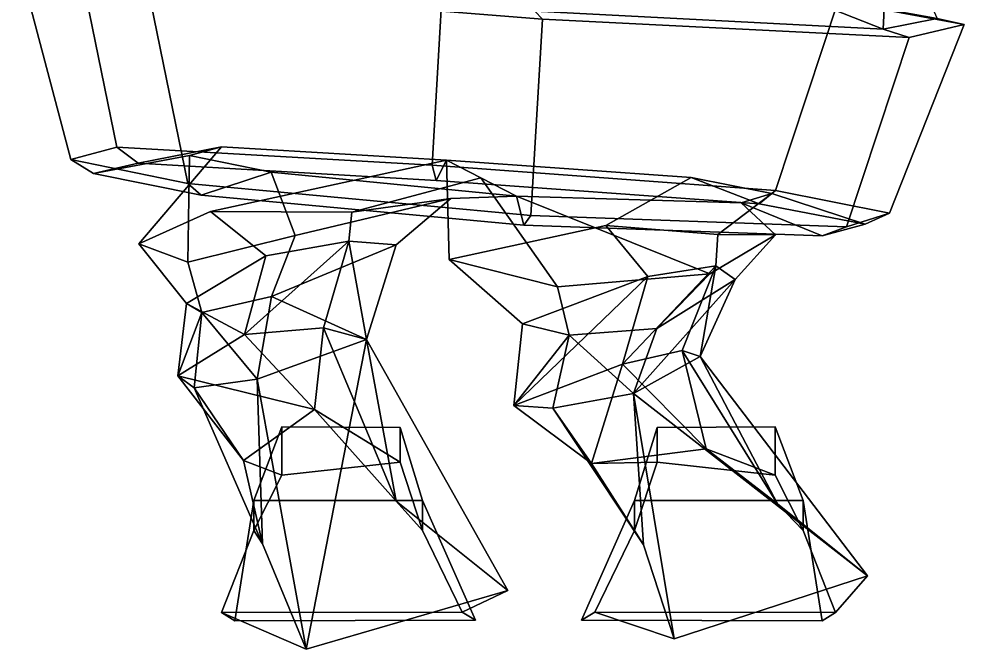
# Model space of a CAD drawing. Extents: x -321 to 168, y -161 to 365.
# Drawn here: x -144.2 to 119.7, y -160.9 to 15.1 of the extents above; entities that cross this region are included whole.
import ezdxf

# ---------------------------------------------------------------- set-up
doc = ezdxf.new("R2010")
doc.units = 0

msp = doc.modelspace()

# ---------------------------------------------------------------- linework, layer by layer
for points in [[(97.083076, 12.160553, -67.743904), (-0.130903, 17.254776, -109.531487), (1.497462, 49.902237, -101.624016)], [(97.083076, 12.160553, -67.743904), (1.497462, 49.902237, -101.624016), (98.71212, 44.915375, -55.556671)], [(112.236275, 15.173523, 13.958062), (97.083076, 12.160553, -67.743904), (98.71212, 44.915375, -55.556671)], [(-128.018784, 33.995209, 69.686569), (-144.201752, 30.835739, -16.406017), (-129.718964, -24.166565, -17.245975), (-116.885757, -20.787155, 68.450699)], [(-28.849854, -25.768982, 113.102249), (-25.60372, 29.034073, 116.083153), (-128.018784, 33.995209, 69.686569), (-116.885757, -20.787155, 68.450699)], [(-129.718964, -24.166565, -17.245975), (-144.201752, 30.835739, -16.406017), (-108.177223, 23.872772, -103.814575), (-97.044197, -30.909576, -105.050446)], [(-28.849854, -25.768982, 113.102249), (67.032951, -32.863525, 90.188171), (84.54438, 20.037994, 94.80954), (-25.60372, 29.034073, 116.083153)], [(-108.177223, 23.872772, -103.814575), (-103.388412, 25.323807, -91.437752), (-0.130903, 17.254776, -109.531487), (1.965005, 14.969788, -125.084084)], [(-97.044197, -30.909576, -105.050446), (-108.177223, 23.872772, -103.814575), (1.965005, 14.969788, -125.084084), (-1.270085, -39.839142, -128.064346)], [(119.724182, 13.505981, 14.787551), (112.236275, 15.173523, 13.958062), (79.52417, 21.118439, 85.796944), (84.54438, 20.037994, 94.80954)], [(84.54438, 20.037994, 94.80954), (67.032951, -32.863525, 90.188171), (98.862999, -39.175591, 9.770267), (119.724182, 13.505981, 14.787551)], [(104.385941, 9.915573, -78.691605), (1.965005, 14.969788, -125.084084), (-0.130903, 17.254776, -109.531487), (97.083076, 12.160553, -67.743904)], [(86.874512, -42.985947, -83.312981), (-1.270085, -39.839142, -128.064346), (1.965005, 14.969788, -125.084084), (104.385941, 9.915573, -78.691605)], [(98.862999, -39.175591, 9.770267), (86.874512, -42.985947, -83.312981), (104.385941, 9.915573, -78.691605), (119.724182, 13.505981, 14.787551)], [(104.385941, 9.915573, -78.691605), (97.083076, 12.160553, -67.743904), (112.236275, 15.173523, 13.958062), (119.724182, 13.505981, 14.787551)], [(-116.885757, -20.787155, 68.450699), (-129.718964, -24.166565, -17.245975), (-123.35788, -28.151108, -16.662542), (-110.882721, -25.173241, 60.517048)], [(-110.882721, -25.173241, 60.517048), (-123.35788, -28.151108, -16.662542), (-96.542603, -23.052505, -13.16941), (-87.592896, -20.623993, 48.025021)], [(-28.849854, -25.768982, 113.102249), (-116.885757, -20.787155, 68.450699), (-110.882721, -25.173241, 60.517048), (-27.660795, -30.068192, 100.653282)], [(-27.660795, -30.068192, 100.653282), (-110.882721, -25.173241, 60.517048), (-87.592896, -20.623993, 48.025021), (-24.849609, -24.401192, 80.016441)], [(-24.849609, -24.401192, 80.016441), (-87.592896, -20.623993, 48.025021), (-110.731812, -47.767441, 5.818597), (-90.699448, -38.68335, 47.100769)], [(-87.592896, -20.623993, 48.025021), (-96.542603, -23.052505, -13.16941), (-97.033257, -52.866135, -31.325327), (-110.731812, -47.767441, 5.818597)], [(-123.35788, -28.151108, -16.662542), (-93.323814, -34.131134, -93.023796), (-73.71817, -27.702354, -73.300171), (-96.542603, -23.052505, -13.16941)], [(-96.542603, -23.052505, -13.16941), (-73.71817, -27.702354, -73.300171), (-67.106247, -45.437637, -58.781647), (-97.033257, -52.866135, -31.325327)], [(-129.718964, -24.166565, -17.245975), (-97.044197, -30.909576, -105.050446), (-93.323814, -34.131134, -93.023796), (-123.35788, -28.151108, -16.662542)], [(-15.24371, -29.301765, -3.980723), (-24.849609, -24.401192, 80.016441), (-90.699448, -38.68335, 47.100769), (-51.254528, -38.876038, 3.090144)], [(-28.849854, -25.768982, 113.102249), (-27.660795, -30.068192, 100.653282), (62.521492, -36.559219, 81.011795), (67.032951, -32.863525, 90.188171)], [(-27.660795, -30.068192, 100.653282), (-24.849609, -24.401192, 80.016441), (43.554455, -29.235313, 63.525406), (62.521492, -36.559219, 81.011795)], [(-24.849609, -24.401192, 80.016441), (-24.100479, -52.141907, 29.831657), (19.699343, -42.659012, 38.295692), (43.554455, -29.235313, 63.525406)], [(6.177937, -59.783493, -21.809305), (-24.100479, -52.141907, 29.831657), (-24.849609, -24.401192, 80.016441), (-15.24371, -29.301765, -3.980723)], [(-93.323814, -34.131134, -93.023796), (-3.25392, -42.519661, -112.768486), (-5.252867, -34.398712, -91.343941), (-73.71817, -27.702354, -73.300171)], [(-73.71817, -27.702354, -73.300171), (-5.252867, -34.398712, -91.343941), (-23.583202, -35.099037, -52.284225), (-67.106247, -45.437637, -58.781647)], [(-97.044197, -30.909576, -105.050446), (-1.270085, -39.839142, -128.064346), (-3.25392, -42.519661, -112.768486), (-93.323814, -34.131134, -93.023796)], [(-5.252867, -34.398712, -91.343941), (-15.24371, -29.301765, -3.980723), (-51.254528, -38.876038, 3.090144), (-23.583202, -35.099037, -52.284225)], [(6.177937, -59.783493, -21.809305), (-15.24371, -29.301765, -3.980723), (-5.252867, -34.398712, -91.343941), (48.703957, -56.11998, -66.571053)], [(43.554455, -29.235313, 63.525406), (19.699343, -42.659012, 38.295692), (50.921364, -45.119606, 14.687402), (66.075165, -33.730225, 6.050487)], [(62.521492, -36.559219, 81.011795), (43.554455, -29.235313, 63.525406), (66.075165, -33.730225, 6.050487), (92.080994, -42.297142, 8.80031)], [(66.075165, -33.730225, 6.050487), (50.921364, -45.119606, 14.687402), (67.022224, -45.244751, -24.366068), (57.42918, -36.313683, -57.799786)], [(92.080994, -42.297142, 8.80031), (66.075165, -33.730225, 6.050487), (57.42918, -36.313683, -57.799786), (80.080399, -45.517113, -72.529045)], [(67.032951, -32.863525, 90.188171), (62.521492, -36.559219, 81.011795), (92.080994, -42.297142, 8.80031), (98.862999, -39.175591, 9.770267)], [(-73.696136, -62.426926, -42.847336), (-67.106247, -45.437637, -58.781647), (-23.583202, -35.099037, -52.284225), (-38.81303, -48.024521, -19.445938)], [(-52.04031, -47.003403, 6.117677), (-38.81303, -48.024521, -19.445938), (-23.583202, -35.099037, -52.284225), (-51.254528, -38.876038, 3.090144)], [(57.42918, -36.313683, -57.799786), (67.022224, -45.244751, -24.366068), (48.703957, -56.11998, -66.571053), (-5.252867, -34.398712, -91.343941)], [(80.080399, -45.517113, -72.529045), (57.42918, -36.313683, -57.799786), (-5.252867, -34.398712, -91.343941), (-3.25392, -42.519661, -112.768486)], [(-75.229256, -51.132385, 19.488625), (-90.699448, -38.68335, 47.100769), (-110.731812, -47.767441, 5.818597), (-97.366692, -64.447037, -17.539869)], [(-75.229256, -51.132385, 19.488625), (-52.04031, -47.003403, 6.117677), (-51.254528, -38.876038, 3.090144), (-90.699448, -38.68335, 47.100769)], [(98.862999, -39.175591, 9.770267), (92.080994, -42.297142, 8.80031), (80.080399, -45.517113, -72.529045), (86.874512, -42.985947, -83.312981)], [(86.874512, -42.985947, -83.312981), (80.080399, -45.517113, -72.529045), (-3.25392, -42.519661, -112.768486), (-1.270085, -39.839142, -128.064346)], [(-3.627973, -70.046318, -2.119444), (31.378136, -56.875931, 21.620779), (19.699343, -42.659012, 38.295692), (-24.100479, -52.141907, 29.831657)], [(31.378136, -56.875931, 21.620779), (50.37265, -53.915985, 17.266426), (50.921364, -45.119606, 14.687402), (19.699343, -42.659012, 38.295692)], [(-93.112007, -66.967903, -37.409752), (-97.033257, -52.866135, -31.325327), (-67.106247, -45.437637, -58.781647), (-73.696136, -62.426926, -42.847336)], [(-81.249069, -73.024986, 27.802605), (-59.155891, -71.227303, 16.295004), (-52.04031, -47.003403, 6.117677)], [(-81.249069, -73.024986, 27.802605), (-52.04031, -47.003403, 6.117677), (-75.229256, -51.132385, 19.488625)], [(-59.155891, -71.227303, 16.295004), (-47.132492, -74.456612, -7.373537), (-52.04031, -47.003403, 6.117677)], [(-47.132492, -74.456612, -7.373537), (-38.81303, -48.024521, -19.445938), (-52.04031, -47.003403, 6.117677)], [(55.808109, -57.752502, -3.262413), (33.956593, -71.39489, -40.401276), (48.703957, -56.11998, -66.571053), (67.022224, -45.244751, -24.366068)], [(50.37265, -53.915985, 17.266426), (55.808109, -57.752502, -3.262413), (67.022224, -45.244751, -24.366068), (50.921364, -45.119606, 14.687402)], [(-97.366692, -64.447037, -17.539869), (-110.731812, -47.767441, 5.818597), (-97.033257, -52.866135, -31.325327), (-93.112007, -66.967903, -37.409752)], [(-47.132492, -74.456612, -7.373537), (-73.696136, -62.426926, -42.847336), (-38.81303, -48.024521, -19.445938)], [(-81.249069, -73.024986, 27.802605), (-75.229256, -51.132385, 19.488625), (-97.366692, -64.447037, -17.539869)], [(-3.627973, -70.046318, -2.119444), (-24.100479, -52.141907, 29.831657), (6.177937, -59.783493, -21.809305), (9.418324, -73.229126, -26.584557)], [(24.314751, -81.357742, 32.051678), (50.37265, -53.915985, 17.266426), (31.378136, -56.875931, 21.620779)], [(24.314751, -81.357742, 32.051678), (40.998363, -77.54232, 27.548416), (50.37265, -53.915985, 17.266426)], [(40.998363, -77.54232, 27.548416), (46.019283, -79.176598, 9.114898), (50.37265, -53.915985, 17.266426)], [(46.019283, -79.176598, 9.114898), (55.808109, -57.752502, -3.262413), (50.37265, -53.915985, 17.266426)], [(-6.026007, -92.88018, 12.107777), (31.378136, -56.875931, 21.620779), (-3.627973, -70.046318, -2.119444)], [(-6.026007, -92.88018, 12.107777), (24.314751, -81.357742, 32.051678), (31.378136, -56.875931, 21.620779)], [(9.418324, -73.229126, -26.584557), (6.177937, -59.783493, -21.809305), (48.703957, -56.11998, -66.571053), (33.956593, -71.39489, -40.401276)], [(27.36558, -89.524567, -23.179575), (33.956593, -71.39489, -40.401276), (55.808109, -57.752502, -3.262413)], [(46.019283, -79.176598, 9.114898), (27.36558, -89.524567, -23.179575), (55.808109, -57.752502, -3.262413)], [(-77.633621, -85.566734, -27.179636), (-93.112007, -66.967903, -37.409752), (-73.696136, -62.426926, -42.847336)], [(-77.633621, -85.566734, -27.179636), (-73.696136, -62.426926, -42.847336), (-47.132492, -74.456612, -7.373537)], [(-81.249069, -73.024986, 27.802605), (-97.366692, -64.447037, -17.539869), (-99.809395, -84.636177, -4.315143)], [(-99.809395, -84.636177, -4.315143), (-97.366692, -64.447037, -17.539869), (-93.112007, -66.967903, -37.409752)], [(-99.809395, -84.636177, -4.315143), (-93.112007, -66.967903, -37.409752), (-95.273331, -87.953987, -21.929628)], [(-95.273331, -87.953987, -21.929628), (-93.112007, -66.967903, -37.409752), (-77.633621, -85.566734, -27.179636)], [(-61.649399, -94.044739, 19.137362), (-59.155891, -71.227303, 16.295004), (-81.249069, -73.024986, 27.802605)], [(-38.816463, -119.596756, 5.568544), (-59.155891, -71.227303, 16.295004), (-61.649399, -94.044739, 19.137362)], [(-38.816463, -119.596756, 5.568544), (-47.132492, -74.456612, -7.373537), (-59.155891, -71.227303, 16.295004)], [(-6.026007, -92.88018, 12.107777), (-3.627973, -70.046318, -2.119444), (9.418324, -73.229126, -26.584557)], [(-61.649399, -94.044739, 19.137362), (-81.249069, -73.024986, 27.802605), (-99.809395, -84.636177, -4.315143)], [(-6.026007, -92.88018, 12.107777), (9.418324, -73.229126, -26.584557), (4.930246, -93.642601, -10.907771)], [(4.930246, -93.642601, -10.907771), (9.418324, -73.229126, -26.584557), (27.36558, -89.524567, -23.179575)], [(27.36558, -89.524567, -23.179575), (9.418324, -73.229126, -26.584557), (33.956593, -71.39489, -40.401276)], [(-64.011894, -160.932495, -44.566895), (-77.633621, -85.566734, -27.179636), (-47.132492, -74.456612, -7.373537)], [(-7.712686, -144.529785, -3.636009), (-64.011894, -160.932495, -44.566895), (-47.132492, -74.456612, -7.373537)], [(-7.712686, -144.529785, -3.636009), (-47.132492, -74.456612, -7.373537), (-38.816463, -119.596756, 5.568544)], [(47.705498, -105.042496, 16.400038), (40.998363, -77.54232, 27.548416), (24.314751, -81.357742, 32.051678)], [(92.712234, -140.450485, -10.34804), (27.36558, -89.524567, -23.179575), (46.019283, -79.176598, 9.114898)], [(67.58963, -120.408409, 7.237917), (40.998363, -77.54232, 27.548416), (47.705498, -105.042496, 16.400038)], [(67.58963, -120.408409, 7.237917), (46.019283, -79.176598, 9.114898), (40.998363, -77.54232, 27.548416)], [(92.712234, -140.450485, -10.34804), (46.019283, -79.176598, 9.114898), (67.58963, -120.408409, 7.237917)], [(15.682806, -109.061508, 4.297477), (24.314751, -81.357742, 32.051678), (-6.026007, -92.88018, 12.107777)], [(47.705498, -105.042496, 16.400038), (24.314751, -81.357742, 32.051678), (15.682806, -109.061508, 4.297477)], [(-81.457573, -108.281387, -7.390678), (-61.649399, -94.044739, 19.137362), (-99.809395, -84.636177, -4.315143)], [(-81.457573, -108.281387, -7.390678), (-99.809395, -84.636177, -4.315143), (-95.273331, -87.953987, -21.929628)], [(-76.22081, -131.526321, -23.066198), (-95.273331, -87.953987, -21.929628), (-77.633621, -85.566734, -27.179636)], [(-64.011894, -160.932495, -44.566895), (-76.22081, -131.526321, -23.066198), (-77.633621, -85.566734, -27.179636)], [(-76.22081, -131.526321, -23.066198), (-81.457573, -108.281387, -7.390678), (-95.273331, -87.953987, -21.929628)], [(30.182165, -131.828171, -21.531073), (4.930246, -93.642601, -10.907771), (27.36558, -89.524567, -23.179575)], [(38.753883, -158.064362, -54.246471), (30.182165, -131.828171, -21.531073), (27.36558, -89.524567, -23.179575)], [(38.753883, -158.064362, -54.246471), (27.36558, -89.524567, -23.179575), (92.712234, -140.450485, -10.34804)], [(-61.649399, -94.044739, 19.137362), (-81.457573, -108.281387, -7.390678), (-70.777412, -112.334427, 35.947453), (-37.787899, -108.736435, 35.947453)], [(-38.816463, -119.596756, 5.568544), (-61.649399, -94.044739, 19.137362), (-37.787899, -108.736435, 35.947453), (-31.473774, -127.827744, 43.725594)], [(15.682806, -109.061508, 4.297477), (-6.026007, -92.88018, 12.107777), (4.930246, -93.642601, -10.907771)], [(30.182165, -131.828171, -21.531073), (15.682806, -109.061508, 4.297477), (4.930246, -93.642601, -10.907771)], [(-31.473774, -119.444244, 102.617195), (-37.787899, -98.998032, 87.801697), (-70.777412, -98.812729, 87.801697), (-78.613716, -119.444244, 102.617195)], [(-78.613716, -119.444244, 102.617195), (-70.777412, -98.812729, 87.801697), (-70.777412, -112.334427, 35.947453), (-78.613716, -127.827744, 43.725594)], [(-37.787899, -98.998032, 87.801697), (-37.787899, -108.736435, 35.947453), (-70.777412, -112.334427, 35.947453), (-70.777412, -98.812729, 87.801697)], [(-31.473774, -119.444244, 102.617195), (-31.473774, -127.827744, 43.725594), (-37.787899, -108.736435, 35.947453), (-37.787899, -98.998032, 87.801697)], [(27.673773, -119.444244, 102.617195), (74.813721, -119.444244, 102.617195), (66.977409, -98.812729, 87.801697), (33.987896, -98.998032, 87.801697)], [(27.673773, -119.444244, 102.617195), (33.987896, -98.998032, 87.801697), (33.987896, -108.736435, 35.947453), (27.673773, -127.827744, 43.725594)], [(33.987896, -98.998032, 87.801697), (66.977409, -98.812729, 87.801697), (66.977409, -112.334427, 35.947453), (33.987896, -108.736435, 35.947453)], [(74.813721, -119.444244, 102.617195), (74.813721, -127.827744, 43.725594), (66.977409, -112.334427, 35.947453), (66.977409, -98.812729, 87.801697)], [(15.682806, -109.061508, 4.297477), (33.987896, -108.736435, 35.947453), (66.977409, -112.334427, 35.947453), (47.705498, -105.042496, 16.400038)], [(67.58963, -120.408409, 7.237917), (47.705498, -105.042496, 16.400038), (66.977409, -112.334427, 35.947453), (74.813721, -127.827744, 43.725594)], [(-76.22081, -131.526321, -23.066198), (-78.613716, -127.827744, 43.725594), (-70.777412, -112.334427, 35.947453), (-81.457573, -108.281387, -7.390678)], [(30.182165, -131.828171, -21.531073), (27.673773, -127.827744, 43.725594), (33.987896, -108.736435, 35.947453), (15.682806, -109.061508, 4.297477)], [(-83.890282, -153.02951, 102.617195), (-78.613716, -119.444244, 102.617195), (-78.613716, -127.827744, 43.725594), (-87.594154, -150.723206, 36.317848)], [(-16.70689, -152.844193, 102.617195), (-31.473774, -119.444244, 102.617195), (-78.613716, -119.444244, 102.617195), (-83.890282, -153.02951, 102.617195)], [(-7.712686, -144.529785, -3.636009), (-38.816463, -119.596756, 5.568544), (-31.473774, -127.827744, 43.725594), (-20.410763, -150.61731, 32.613968)], [(-16.70689, -152.844193, 102.617195), (-20.410763, -150.61731, 32.613968), (-31.473774, -127.827744, 43.725594), (-31.473774, -119.444244, 102.617195)], [(12.906889, -152.844193, 102.617195), (80.090286, -153.02951, 102.617195), (74.813721, -119.444244, 102.617195), (27.673773, -119.444244, 102.617195)], [(12.906889, -152.844193, 102.617195), (27.673773, -119.444244, 102.617195), (27.673773, -127.827744, 43.725594), (16.610764, -150.61731, 32.613968)], [(92.712234, -140.450485, -10.34804), (67.58963, -120.408409, 7.237917), (74.813721, -127.827744, 43.725594), (83.794151, -150.723206, 36.317848)], [(80.090286, -153.02951, 102.617195), (83.794151, -150.723206, 36.317848), (74.813721, -127.827744, 43.725594), (74.813721, -119.444244, 102.617195)], [(-64.011894, -160.932495, -44.566895), (-87.594154, -150.723206, 36.317848), (-78.613716, -127.827744, 43.725594), (-76.22081, -131.526321, -23.066198)], [(38.753883, -158.064362, -54.246471), (16.610764, -150.61731, 32.613968), (27.673773, -127.827744, 43.725594), (30.182165, -131.828171, -21.531073)], [(92.712234, -140.450485, -10.34804), (83.794151, -150.723206, 36.317848), (16.610764, -150.61731, 32.613968), (38.753883, -158.064362, -54.246471)], [(-64.011894, -160.932495, -44.566895), (-7.712686, -144.529785, -3.636009), (-20.410763, -150.61731, 32.613968), (-87.594154, -150.723206, 36.317848)], [(-83.890282, -153.02951, 102.617195), (-87.594154, -150.723206, 36.317848), (-20.410763, -150.61731, 32.613968), (-16.70689, -152.844193, 102.617195)], [(80.090286, -153.02951, 102.617195), (12.906889, -152.844193, 102.617195), (16.610764, -150.61731, 32.613968), (83.794151, -150.723206, 36.317848)]]:
    msp.add_3dface(points)

doc.saveas('drawing.dxf')
